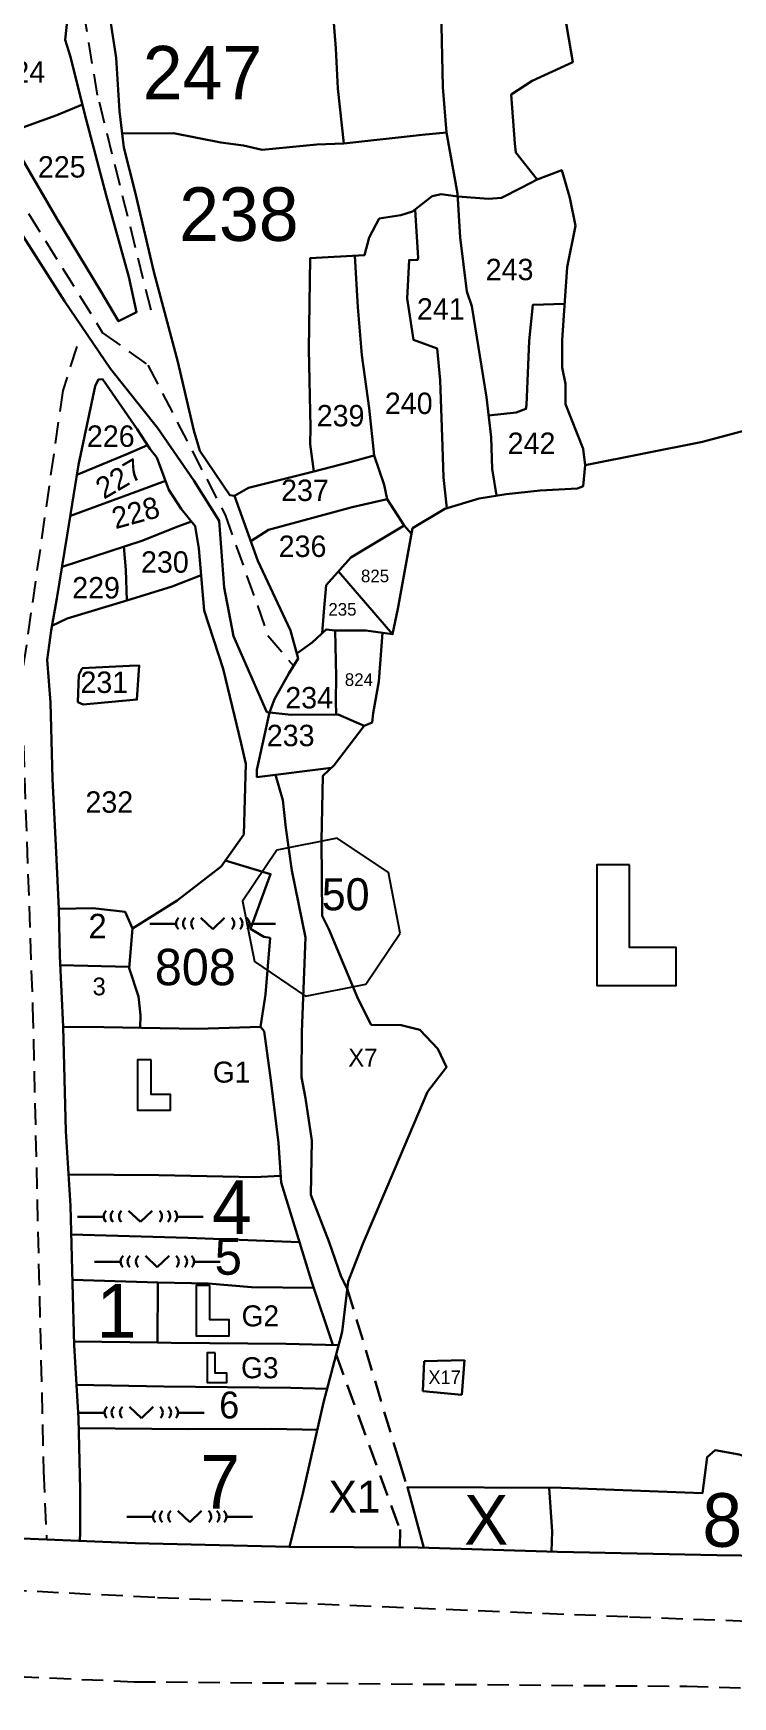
# Model space of a CAD drawing. Header units: millimetres. Extents: x -6521 to 1064, y -7 to 2171.
# Drawn here: x 413.6 to 446.3, y 417.4 to 495 of the extents above; entities that cross this region are included whole.
import ezdxf

# ---------------------------------------------------------------- set-up
doc = ezdxf.new("R2010")
doc.units = ezdxf.units.MM
for name, pattern in [('10b013', [61.087, 39.624, -9.906, 1.651, -9.906]), ('ACAD_ISO02W100', [15, 12, -3]), ('DASHED', [0.75, 0.5, -0.25])]:
    doc.linetypes.add(name, pattern=pattern)
for name, color, linetype in [('Image', 7, 'Continuous'), ('Line_Road', 250, 'ACAD_ISO02W100'), ('Sym_Gaonthan', 7, 'Continuous'), ('Sym_Traverse_Stone', 5, 'Continuous'), ('Text_Traverse_Stone_No', 1, 'Continuous')]:
    doc.layers.add(name, color=color, linetype=linetype)
for name, color, linetype, lineweight in [('Poly_Survey_Bndry', 250, 'Continuous', 30), ('Sym_Other', 56, 'Continuous', 30), ('Text_Survey_No', 250, 'Continuous', 0)]:
    doc.layers.add(name, color=color, linetype=linetype, lineweight=lineweight)
doc.styles.get("Standard").update_dxf_attribs({"font": 'Sakal_Marathi_N_Ship.TTF'})
picture_1 = doc.add_image_def('image1.jpg', size_in_pixel=(14525, 10936))

# ---------------------------------------------------------------- blocks, each defined once
blk = doc.blocks.new('Sym_Traverse_Stone')
at = {"layer": 'Sym_Traverse_Stone'}
blk.add_lwpolyline([(3.223, -0.65), (2.739, 1.819), (0.65, 3.223), (-1.819, 2.739), (-3.223, 0.65), (-2.739, -1.819), (-0.65, -3.223), (1.819, -2.739)], close=True, dxfattribs=at)
blk = doc.blocks.new('Gaothan')
at = {"layer": 'Sym_Gaonthan'}
blk.add_lwpolyline([(0, 3.931), (-2.044, 3.931), (-2.044, -1.808), (2.93, -1.808), (2.93, 0), (0, 0)], close=True, dxfattribs=at)
blk = doc.blocks.new('Pahadbhalla')
at = {"layer": 'Sym_Other'}
for points in [[(-5.93, 0.49), (-3.47, 0.49)], [(-1.12, 1.05), (0, 0)], [(1.12, 1.05), (0, 0)], [(3.47, 0.49), (5.93, 0.49)]]:
    blk.add_lwpolyline(points, dxfattribs=at)
for centre, start, end in [((-2.75, 0.52), 131.8701, 226.2798), ((-2.09, 0.52), 131.8701, 226.2798), ((-1.31, 0.52), 131.8701, 226.2798), ((1.31, 0.52), 313.7202, 48.1299), ((2.09, 0.52), 313.7202, 48.1299), ((2.75, 0.52), 313.7202, 48.1299)]:
    blk.add_arc(centre, 0.715, start, end, dxfattribs=at)

msp = doc.modelspace()

# ---------------------------------------------------------------- linework, layer by layer
at = {"layer": 'Line_Road', "linetype": 'DASHED', "ltscale": 2}
for points in [[(388.002, 537.073), (389.346, 526.667), (393.053, 520.456), (399.906, 508.59), (407.045, 496.8), (416.844, 481.048), (418.959, 479.537), (422.566, 472.547), (424.569, 466.913), (425.765, 465.489)], [(419.107, 482.102), (416.612, 492.137), (415.838, 496.766), (417.581, 505.143), (419.766, 514.479), (422.17, 523.378), (424.086, 529.384), (427.415, 535.672)], [(415.64, 480.406), (414.986, 478.357), (413.037, 464.767), (413.575, 449.57), (414.085, 427.903), (414.228, 424.705)], [(161.133, 417.801), (179.368, 425.95), (191.979, 431.474), (204.907, 436.703), (218.528, 443.151), (230.188, 447.779), (232.253, 448.497), (240.768, 449.215), (244.901, 450.006), (263.359, 446.63), (287.353, 441.761), (308.107, 437.843), (329.168, 432.952), (350.819, 428.572), (364.364, 425.691), (371.824, 424.224), (388.456, 423.577), (404.801, 422.749), (419.406, 422.001), (441.454, 421.102), (459.13, 420.448)], [(161.979, 414.081), (180.409, 421.958), (191.298, 427.014), (197.898, 430.026), (206.895, 433.825), (214.993, 437.651), (223.935, 441.24), (227.645, 443.129), (236.552, 445.141), (241.918, 446.044), (254.902, 444.623), (272.625, 441.109), (287.24, 438.483), (311.218, 433.538), (339.734, 427.717), (352.286, 424.97), (371.657, 421.195), (376.673, 420.361), (394.891, 419.129), (418.318, 418.066), (444.141, 417.853), (475.94, 416.947)]]:
    msp.add_lwpolyline(points, dxfattribs=at)
at = {"layer": 'Poly_Survey_Bndry'}
for points in [[(427.078, 505.398), (426.978, 505.076), (427.376, 498.901), (427.735, 494.31), (427.839, 492.448), (428.016, 490.74), (428.106, 489.889), (431.767, 490.281), (432.914, 490.397), (432.739, 492.511), (432.666, 496.114), (432.514, 499.043)], [(438.011, 498.871), (438.416, 495.949), (438.817, 493.676), (436.916, 492.805), (435.926, 492.162), (436.099, 489.879), (436.143, 489.46), (437.145, 488.203), (438.294, 488.635), (438.673, 487.344), (438.935, 486.032), (438.542, 484.102), (438.43, 482.537), (438.313, 480.705), (438.311, 479.429), (438.463, 478.661), (438.474, 477.717), (439.287, 475.624), (439.383, 474.87)], [(416.984, 497.132), (417.483, 493.889), (417.637, 491.386), (417.842, 489.688), (418.365, 487.611), (419.242, 483.886), (420.361, 479.694), (421.107, 476.479), (421.383, 475.533), (422.794, 473.461), (423.01, 473.428), (424.091, 470.401), (425.628, 467.15), (425.981, 465.844), (425.548, 465.134), (424.876, 463.945), (424.641, 463.318)], [(409.418, 495.194), (411.154, 492.388), (412.074, 490.764), (413.062, 489.219), (414.722, 486.35), (416.736, 483.033), (417.589, 481.586), (418.434, 482.007), (418.073, 483.649), (417.03, 487.412), (416.077, 491.007), (415.334, 493.969), (415.097, 494.729), (415.328, 496.893)], [(412.342, 490.344), (414.712, 491.212), (415.903, 491.699)], [(417.763, 490.347), (420.152, 490.362), (422.374, 489.935), (423.419, 489.794), (424.303, 489.591), (426.853, 489.841), (428.106, 489.889)], [(432.914, 490.397), (433.425, 487.554), (433.543, 485.496), (433.861, 482.971), (434.092, 482.289), (434.778, 478.038), (434.993, 476.174), (435.045, 474.695), (435.247, 473.443)], [(411.686, 487.799), (415.068, 482.528), (417.208, 479.363), (419.408, 476.608), (421.105, 474.153), (422.283, 472.271), (422.53, 469.149), (422.963, 466.876), (424.517, 463.33), (425.651, 463.212), (427.854, 463.229), (429.064, 462.692), (427.655, 460.863), (427.125, 460.354), (427.071, 457.336), (427.096, 453.825), (427.416, 453.2), (428.778, 449.926), (429.395, 448.729), (430.785, 448.722), (431.665, 448.507), (432.51, 447.607), (432.91, 446.765), (432.022, 445.6), (430.503, 442.013), (428.994, 438.516), (428.313, 436.758), (428.028, 434.405), (427.169, 431.099), (426.191, 426.846), (425.57, 424.359)], [(437.145, 488.203), (436.421, 487.833), (435.478, 487.351), (434.872, 487.291), (433.433, 487.408)], [(433.433, 487.408), (432.657, 487.521), (432.238, 487.419), (431.32, 486.703), (430.783, 486.537), (429.77, 486.376), (429.29, 485.497), (429.074, 484.665), (426.54, 484.526), (426.54, 484.526), (426.485, 480.275), (426.551, 476.63), (426.542, 475.848), (426.711, 474.571), (428.396, 474.999), (429.523, 475.309), (429.297, 477.524), (428.953, 479.994), (428.767, 482.239), (428.635, 484.641)], [(431.444, 486.801), (431.476, 486.274), (431.584, 484.551), (431.556, 484.458), (431.159, 484.439), (431.078, 482.64), (431.362, 480.709), (432.466, 480.318), (432.608, 478.834), (432.723, 475.731), (432.776, 474.288), (432.93, 472.855)], [(438.422, 482.402), (436.937, 482.343), (436.777, 480.673), (436.649, 477.662), (436.618, 477.493), (436.161, 477.329), (434.877, 477.181)], [(416.658, 478.876), (416.862, 478.869), (418.462, 476.539), (419.073, 475.608), (419.377, 475.22), (419.936, 473.711), (420.509, 472.832), (421.174, 472.02), (421.342, 470.968), (421.584, 468.081), (422.48, 465.356), (423.314, 461.87), (423.543, 460.913), (423.445, 457.625), (422.381, 456.131), (420.326, 454.544), (418.236, 453.232), (417.899, 454.007), (416.388, 454.178), (414.806, 454.148), (414.67, 456.776), (414.501, 460.218), (414.411, 463.787), (414.249, 465.774), (414.436, 467.139), (414.703, 468.645), (415.196, 471.59), (415.718, 474.879), (416.501, 478.56), (416.658, 478.876)], [(431.324, 471.929), (432.825, 472.823), (434.437, 473.313), (435.702, 473.516), (437.284, 473.688), (439.029, 473.781), (439.301, 473.887), (439.383, 474.87), (444.863, 475.949), (448.243, 476.856)], [(415.644, 474.414), (417.983, 475.376), (418.946, 475.802)], [(429.523, 475.309), (429.994, 473.952), (430.142, 473.276), (430.939, 472.051), (431.275, 471.659)], [(423.01, 473.428), (423.653, 473.811), (426.711, 474.571)], [(415.339, 472.494), (418.565, 473.679), (419.781, 474.129)], [(423.765, 471.315), (424.596, 471.848), (428.501, 472.897), (430.142, 473.276)], [(414.949, 470.118), (418.675, 471.335), (420.352, 471.994), (420.999, 472.234)], [(430.939, 472.051), (428.436, 470.552), (427.292, 469.26), (427.18, 468.016), (427.101, 467.021)], [(431.324, 471.929), (430.633, 468.152), (430.39, 466.966), (429.146, 467.147), (427.713, 467.142)], [(414.474, 467.356), (415.183, 467.703), (417.974, 468.542), (417.935, 469.985), (417.832, 471.06)], [(417.974, 468.542), (420.095, 469.199), (421.445, 469.735)], [(425.918, 466.078), (426.629, 466.58), (427.286, 467.194), (427.713, 467.142), (427.758, 464.994), (427.745, 463.846), (427.749, 463.228)], [(429.926, 467.033), (429.746, 464.757), (429.491, 463.283), (429.43, 462.852), (429.064, 462.692)], [(415.886, 465.383), (418.094, 465.493), (418.546, 465.515), (418.45, 463.919), (415.944, 463.692), (415.69, 463.801), (415.732, 465.076), (415.886, 465.383)], [(424.641, 463.318), (424.053, 460.647), (424.053, 460.3), (427.516, 460.729)], [(424.766, 460.388), (424.766, 460.388)], [(424.914, 460.406), (425.265, 459.217), (425.403, 457.936), (425.685, 455.935), (426.325, 452.814), (426.146, 448.413), (426.13, 446.287), (426.326, 445.304), (426.623, 443.327), (426.569, 440.798), (427.428, 438.594), (427.989, 436.966), (428.272, 436.419)], [(422.573, 456.4), (424.693, 455.771), (423.756, 453.224), (424.384, 452.843), (424.668, 452.795), (424.461, 450.143), (424.22, 448.638), (421.293, 448.545), (416.896, 448.63), (415.003, 448.638), (414.846, 451.945), (414.806, 454.148)], [(418.236, 453.232), (418.085, 451.374), (418.515, 450.053), (418.612, 449.19), (418.601, 448.597)], [(414.866, 451.523), (418.089, 451.435)], [(415.003, 448.638), (415.13, 443.771), (415.347, 440.281), (415.441, 436.67), (415.517, 433.772), (415.621, 431.926), (415.719, 430.378), (415.802, 427.047), (415.802, 425.034), (415.786, 424.642)], [(424.22, 448.638), (424.385, 448.434), (424.704, 446.146), (425.064, 443.231), (425.182, 441.368), (425.931, 438.948), (426.594, 436.806), (427.601, 433.787)], [(415.256, 441.752), (419.475, 441.716), (423.963, 441.616), (425.162, 441.692)], [(415.382, 438.947), (420.829, 438.785), (426.043, 438.586)], [(415.437, 436.836), (419.428, 436.701), (419.413, 433.899)], [(419.428, 436.701), (421.77, 436.665), (423.805, 436.492), (426.713, 436.45)], [(415.512, 433.953), (419.413, 433.899), (420.042, 433.886), (425.418, 433.846), (427.866, 433.78)], [(348.813, 432.423), (358.41, 430.418), (368.13, 428.266), (373.039, 427.194), (374.251, 426.848), (378.162, 426.42), (382.757, 426.1), (391.109, 425.671), (400.109, 425.332), (410.083, 424.875), (418.372, 424.536), (425.57, 424.359), (431.583, 424.327), (438.097, 424.131), (445.542, 423.968), (454.553, 423.854)], [(415.621, 431.926), (419.703, 431.85), (425.643, 431.793), (427.338, 431.748)], [(415.731, 429.897), (420.847, 429.853), (424.735, 429.879), (426.876, 429.825)], [(431.858, 424.319), (431.087, 427.148), (438.266, 427.119), (444.861, 426.866), (445.083, 428.552), (445.455, 428.873), (446.581, 428.674), (449.098, 427.795), (451.258, 428.273), (452.54, 428.341), (455.026, 428.426)], [(437.712, 427.121), (437.841, 425.076), (437.813, 424.139)]]:
    msp.add_lwpolyline(points, dxfattribs=at)
at = {"layer": 'Poly_Survey_Bndry', "color": 0}
msp.add_lwpolyline([(427.864, 469.906), (430.39, 466.966)], dxfattribs=at)
at = {"layer": 'Poly_Survey_Bndry', "linetype": 'DASHED', "ltscale": 2}
for points in [[(428.272, 436.419), (430.697, 428.372), (431.087, 427.148)], [(427.751, 433.336), (430.738, 425.172), (430.734, 424.331)]]:
    msp.add_lwpolyline(points, dxfattribs=at)
at = {"layer": 'Poly_Survey_Bndry', "linetype": '10b013'}
msp.add_lwpolyline([(431.861, 433.029), (433.743, 433.08), (433.632, 431.46), (431.805, 431.631), (431.861, 433.029)], dxfattribs=at)

# ---------------------------------------------------------------- block references
at = {"layer": 'Sym_Gaonthan'}
for p, xscale, yscale, zscale in [((441.457, 452.343), 0.7449271424703896, 0.9833038280609251, 0.7449271424703896), ((419.108, 445.485), 0.3103657658694232, 0.4096828109476431, 0.3103657658694232), ((421.851, 434.959), 0.3103657658694232, 0.4096828109476431, 0.3103657658694232), ((422.106, 432.467), 0.1830170385104224, 0.2415824908337602, 0.1830170385104224)]:
    msp.add_blockref('Gaothan', p, dxfattribs=dict(at, xscale=xscale, yscale=yscale, zscale=zscale))
at = {"layer": 'Sym_Other', "xscale": 0.4949810728274312, "yscale": 0.4949810728274312, "zscale": 0.4949810728274312}
for p in [(421.99, 453.207), (418.613, 439.534), (419.401, 437.423), (418.654, 430.378), (420.914, 425.517)]:
    msp.add_blockref('Pahadbhalla', p, dxfattribs=at)
at = {"layer": 'Sym_Traverse_Stone', "xscale": 1.142865619639545, "yscale": 1.142865619639545, "zscale": 1.142865619639545}
msp.add_blockref('Sym_Traverse_Stone', (427.063, 453.764), dxfattribs=at)

# ---------------------------------------------------------------- texts
at = {"layer": 'Text_Survey_No', "attachment_point": 1}
for s, insert, char_height in [('\\fSakal Marathi;247', (418.722, 494.437), 2.5), ('\\fSakal Marathi;224', (411.931, 493.724), 1), ('\\fSakal Marathi;225', (413.821, 489.291), 1), ('\\fSakal Marathi;238', (420.423, 487.835), 2.5), ('\\fSakal Marathi;243', (434.741, 484.499), 1), ('\\fSakal Marathi;241', (431.528, 482.658), 1), ('\\fSakal Marathi;239', (426.847, 477.674), 1), ('\\fSakal Marathi;240', (430.03, 478.252), 1), ('\\fSakal Marathi;226', (416.11, 476.719), 1), ('\\fSakal Marathi;242', (435.767, 476.387), 1), ('\\fSakal Marathi;237', (425.182, 474.191), 1), ('\\fSakal Marathi;236', (425.07, 471.578), 1), ('\\fSakal Marathi;230', (418.638, 470.842), 1), ('825', (428.914, 469.986), 0.5896), ('\\fSakal Marathi;229', (415.423, 469.641), 1), ('\\fSakal Marathi;235', (427.39, 468.428), 0.58961), ('\\fSakal Marathi;231', (415.809, 465.23), 1), ('\\fSakal Marathi;234', (425.377, 464.506), 1), ('824', (428.16, 465.147), 0.5896), ('\\fSakal Marathi;233', (424.514, 462.743), 1), ('\\fSakal Marathi;232', (416.042, 459.636), 1), ('\\fSakal Marathi;2', (416.18, 453.917), 1.15176), ('808', (419.283, 452.282), 1.6976), ('\\fSakal Marathi;3', (416.376, 450.942), 0.8295), ('G1', (421.992, 447.018), 0.9811), ('\\fSakal Marathi;4', (421.952, 441.47), 2.5), ('\\fSakal Marathi;5', (422.078, 438.786), 1.71883), ('\\fSakal Marathi;1', (416.564, 436.627), 2.5), ('G2', (423.337, 435.637), 0.9811), ('G3', (423.312, 433.215), 0.9811), ('X17', (432.064, 432.598), 0.636), ('\\fSakal Marathi;6', (422.291, 431.614), 1.25803), ('\\fSakal Marathi;7', (421.406, 428.648), 2.5), ('X1', (427.398, 427.45), 1.4867), ('X', (433.737, 426.776), 2.305), ('\\fSakal Marathi;8', (444.861, 426.866), 2.5)]:
    msp.add_mtext(s, dxfattribs=dict(at, insert=insert, char_height=char_height))
at = {"layer": 'Text_Survey_No', "char_height": 1, "attachment_point": 1}
for s, insert, rotation in [('\\fSakal Marathi;227', (416.398, 474.109), 30.39326), ('\\fSakal Marathi;228', (417.178, 472.836), 15.33784)]:
    msp.add_mtext(s, dxfattribs=dict(at, insert=insert, rotation=rotation))
at = {"layer": 'Text_Survey_No', "insert": (428.324, 447.617), "char_height": 0.8295, "width": 0.36741, "attachment_point": 1}
msp.add_mtext('X7', dxfattribs=at)
at = {"layer": 'Text_Traverse_Stone_No', "linetype": 'DASHED', "insert": (427.084, 455.58), "char_height": 1.5, "attachment_point": 1}
msp.add_mtext('\\fSakal Marathi;50', dxfattribs=at)

# ---------------------------------------------------------------- pictures from other files: only their frames are drawn
at = {"layer": 'Image'}
image = msp.add_image(picture_1, insert=(0, 0), size_in_units=(922.339, 694.437), dxfattribs=at)
image.dxf.flags = 7

doc.saveas('drawing.dxf')
